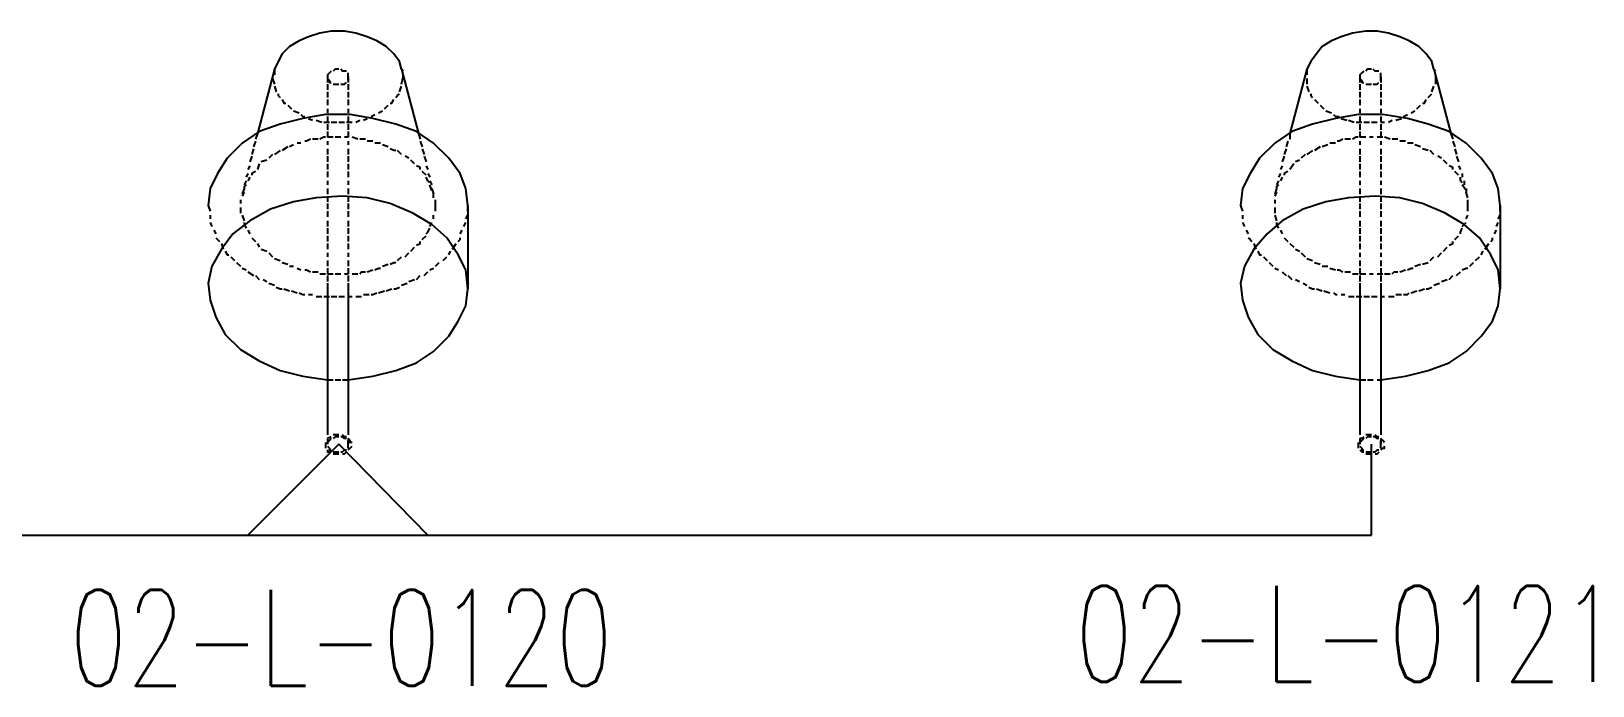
# Model space of a CAD drawing. Header units: inches. Extents: x 35 to 2894, y 23 to 617.
# Drawn here: x 1527.5 to 1600.8, y 511.6 to 542.3 of the extents above; entities that cross this region are included whole.
import ezdxf

# ---------------------------------------------------------------- set-up
doc = ezdxf.new("R2010")
doc.units = ezdxf.units.IN
doc.header["$MEASUREMENT"] = 0
doc.layers.add('Layer 1', color=7, linetype='Continuous')
doc.layers.add('LGT1', color=7, linetype='Continuous')
doc.styles.add('HZTXT', font='simplexs.shx', dxfattribs={"width": 0.7, "bigfont": 'hztxt.shx'})

msp = doc.modelspace()

# ---------------------------------------------------------------- linework, layer by layer
at = {"layer": 'Layer 1', "color": 1, "lineweight": -3}
for points in [[(1544.9, 540.507), (1544.811, 540.862), (1544.544, 541.218), (1544.188, 541.574), (1543.744, 541.841), (1543.299, 542.019), (1542.765, 542.196), (1542.231, 542.285), (1541.609, 542.285), (1541.075, 542.196), (1540.541, 542.019), (1540.096, 541.841), (1539.652, 541.574), (1539.295, 541.218), (1539.117, 540.862), (1538.94, 540.507)], [(1593.384, 540.507), (1593.295, 540.862), (1593.029, 541.218), (1592.673, 541.574), (1592.228, 541.841), (1591.783, 542.019), (1591.249, 542.196), (1590.716, 542.285), (1590.182, 542.285), (1589.559, 542.196), (1589.025, 542.019), (1588.581, 541.841), (1588.136, 541.574), (1587.869, 541.218), (1587.602, 540.862), (1587.424, 540.507)], [(1538.94, 540.507), (1538.139, 537.482), (1538.05, 537.215)], [(1538.94, 540.507), (1538.94, 540.239)], [(1541.964, 540.507), (1541.787, 540.507), (1541.698, 540.418)], [(1542.32, 540.418), (1542.142, 540.418), (1542.053, 540.507)], [(1544.989, 540.418), (1544.9, 540.507)], [(1544.9, 540.507), (1545.7, 537.482), (1545.789, 537.215)], [(1587.424, 540.507), (1586.623, 537.482), (1586.623, 537.215)], [(1587.424, 540.507), (1587.424, 540.239)], [(1590.449, 540.507), (1590.271, 540.507), (1590.182, 540.418)], [(1590.805, 540.418), (1590.627, 540.418), (1590.538, 540.507)], [(1593.474, 540.418), (1593.384, 540.507)], [(1593.384, 540.507), (1594.185, 537.482), (1594.274, 537.215)], [(1538.851, 540.061), (1538.94, 539.795)], [(1538.94, 539.706), (1539.028, 539.439)], [(1541.609, 540.418), (1541.519, 540.328), (1541.43, 540.239), (1541.43, 540.15)], [(1541.43, 540.15), (1541.43, 539.883)], [(1541.43, 540.061), (1541.519, 539.972), (1541.519, 539.883), (1541.609, 539.883)], [(1541.43, 539.795), (1541.43, 539.528)], [(1541.698, 539.795), (1541.964, 539.795)], [(1542.053, 539.795), (1542.231, 539.795), (1542.32, 539.883)], [(1542.409, 540.15), (1542.409, 540.328)], [(1542.409, 539.972), (1542.409, 540.15)], [(1542.409, 540.15), (1542.409, 539.883)], [(1542.409, 539.795), (1542.409, 539.528)], [(1544.811, 539.439), (1544.9, 539.706)], [(1544.9, 539.795), (1544.989, 540.15)], [(1544.989, 540.15), (1544.989, 540.239)], [(1587.424, 540.061), (1587.424, 539.795)], [(1587.424, 539.706), (1587.513, 539.439)], [(1590.093, 540.418), (1590.004, 540.328), (1589.915, 540.239), (1589.915, 540.15)], [(1589.915, 540.15), (1589.915, 539.883)], [(1589.915, 540.061), (1590.004, 539.972), (1590.004, 539.883), (1590.093, 539.883)], [(1589.915, 539.795), (1589.915, 539.528)], [(1590.182, 539.795), (1590.449, 539.795)], [(1590.538, 539.795), (1590.716, 539.795), (1590.805, 539.883)], [(1590.893, 540.15), (1590.893, 540.328)], [(1590.893, 539.972), (1590.893, 540.15)], [(1590.893, 540.15), (1590.893, 539.883)], [(1590.893, 539.795), (1590.893, 539.528)], [(1593.295, 539.439), (1593.384, 539.706)], [(1593.474, 540.15), (1593.474, 540.239)], [(1593.474, 539.795), (1593.474, 540.15)], [(1539.117, 539.35), (1539.117, 539.261), (1539.206, 539.172)], [(1539.295, 539.083), (1539.384, 538.905), (1539.473, 538.905)], [(1541.43, 539.439), (1541.43, 539.172)], [(1541.43, 539.083), (1541.43, 538.816)], [(1542.409, 539.439), (1542.409, 539.172)], [(1542.409, 539.083), (1542.409, 538.816)], [(1544.366, 538.905), (1544.455, 538.905), (1544.544, 539.083)], [(1544.633, 539.172), (1544.722, 539.261), (1544.811, 539.35)], [(1587.602, 539.35), (1587.602, 539.261), (1587.691, 539.172)], [(1587.78, 539.083), (1587.958, 538.905)], [(1589.915, 539.439), (1589.915, 539.172)], [(1589.915, 539.083), (1589.915, 538.816)], [(1590.893, 539.439), (1590.893, 539.172)], [(1590.893, 539.083), (1590.893, 538.816)], [(1592.851, 538.905), (1592.94, 538.905), (1593.029, 539.083)], [(1593.117, 539.172), (1593.206, 539.261), (1593.295, 539.35)], [(1548.014, 533.834), (1548.014, 534.101), (1547.924, 534.902), (1547.658, 535.613), (1547.124, 536.325), (1546.412, 537.037), (1545.612, 537.571), (1544.633, 537.926), (1543.565, 538.193), (1542.498, 538.371), (1541.341, 538.371), (1540.274, 538.193), (1539.206, 537.926), (1538.228, 537.571), (1537.428, 537.037), (1536.716, 536.325), (1536.271, 535.613), (1535.915, 534.902), (1535.826, 534.101)], [(1539.563, 538.816), (1539.74, 538.638)], [(1539.829, 538.549), (1540.096, 538.46)], [(1540.185, 538.371), (1540.274, 538.283), (1540.363, 538.283)], [(1541.43, 538.638), (1541.43, 538.46)], [(1541.43, 538.283), (1541.43, 538.015)], [(1542.409, 538.638), (1542.409, 538.46)], [(1542.409, 538.283), (1542.409, 538.015)], [(1543.476, 538.283), (1543.654, 538.371)], [(1543.833, 538.46), (1544.011, 538.549)], [(1544.1, 538.638), (1544.277, 538.816)], [(1596.498, 533.834), (1596.498, 534.101), (1596.409, 534.902), (1596.142, 535.613), (1595.609, 536.325), (1594.897, 537.037), (1594.096, 537.571), (1593.117, 537.926), (1592.139, 538.193), (1590.982, 538.371), (1589.826, 538.371), (1588.758, 538.193), (1587.691, 537.926), (1586.712, 537.571), (1585.912, 537.037), (1585.2, 536.325), (1584.755, 535.613), (1584.399, 534.902), (1584.31, 534.101)], [(1588.047, 538.816), (1588.225, 538.638)], [(1588.314, 538.549), (1588.581, 538.46)], [(1588.669, 538.371), (1588.758, 538.283), (1588.936, 538.283)], [(1589.915, 538.638), (1589.915, 538.46)], [(1589.915, 538.283), (1589.915, 538.015)], [(1590.893, 538.638), (1590.893, 538.46)], [(1590.893, 538.283), (1590.893, 538.015)], [(1591.961, 538.283), (1592.139, 538.371)], [(1592.317, 538.46), (1592.495, 538.549)], [(1592.584, 538.638), (1592.762, 538.816)], [(1540.541, 538.193), (1540.719, 538.104)], [(1540.897, 538.104), (1541.164, 538.015)], [(1541.252, 538.015), (1541.519, 538.015)], [(1541.43, 537.926), (1541.43, 537.659)], [(1541.43, 537.571), (1541.43, 537.304)], [(1541.609, 538.015), (1541.876, 538.015)], [(1541.964, 538.015), (1542.231, 538.015)], [(1542.32, 538.015), (1542.587, 538.015)], [(1542.409, 537.926), (1542.409, 537.659)], [(1542.409, 537.571), (1542.409, 537.304)], [(1542.765, 538.015), (1542.943, 538.104)], [(1543.121, 538.104), (1543.299, 538.193)], [(1589.025, 538.193), (1589.293, 538.104)], [(1589.382, 538.104), (1589.648, 538.015)], [(1589.737, 538.015), (1590.004, 538.015)], [(1589.915, 537.926), (1589.915, 537.659)], [(1589.915, 537.571), (1589.915, 537.304)], [(1590.093, 538.015), (1590.36, 538.015)], [(1590.449, 538.015), (1590.716, 538.015)], [(1590.893, 538.015), (1591.071, 538.015)], [(1590.893, 537.926), (1590.893, 537.659)], [(1590.893, 537.571), (1590.893, 537.304)], [(1591.249, 538.015), (1591.428, 538.104)], [(1591.606, 538.104), (1591.872, 538.193)], [(1537.961, 536.77), (1537.872, 536.503)], [(1538.05, 537.126), (1537.961, 536.859)], [(1539.563, 536.859), (1539.295, 536.681)], [(1539.829, 536.947), (1539.652, 536.859)], [(1540.185, 537.037), (1540.007, 537.037)], [(1540.63, 537.215), (1540.452, 537.126), (1540.363, 537.126)], [(1540.986, 537.215), (1540.719, 537.215)], [(1541.341, 537.304), (1541.252, 537.304), (1541.075, 537.215)], [(1541.698, 537.304), (1541.43, 537.304)], [(1541.43, 537.126), (1541.43, 536.947)], [(1541.43, 536.77), (1541.43, 536.503)], [(1542.053, 537.304), (1541.787, 537.304)], [(1542.409, 537.304), (1542.231, 537.304)], [(1542.409, 537.126), (1542.409, 536.947)], [(1542.409, 536.77), (1542.409, 536.503)], [(1542.854, 537.215), (1542.587, 537.304)], [(1543.21, 537.215), (1542.943, 537.215)], [(1543.565, 537.126), (1543.299, 537.126)], [(1543.922, 537.037), (1543.654, 537.037)], [(1544.277, 536.859), (1544.011, 536.947)], [(1544.633, 536.681), (1544.544, 536.681), (1544.366, 536.77)], [(1545.789, 537.126), (1545.879, 536.859)], [(1545.879, 536.77), (1545.968, 536.503)], [(1586.445, 536.77), (1586.357, 536.503)], [(1586.534, 537.126), (1586.445, 536.859)], [(1588.047, 536.859), (1587.78, 536.681)], [(1588.403, 536.947), (1588.136, 536.859)], [(1588.758, 537.037), (1588.492, 537.037)], [(1589.114, 537.215), (1588.936, 537.126), (1588.847, 537.126)], [(1589.47, 537.215), (1589.204, 537.215)], [(1589.826, 537.304), (1589.737, 537.304), (1589.559, 537.215)], [(1590.182, 537.304), (1589.915, 537.304)], [(1589.915, 537.126), (1589.915, 536.947)], [(1589.915, 536.77), (1589.915, 536.503)], [(1590.538, 537.304), (1590.36, 537.304)], [(1590.982, 537.304), (1590.716, 537.304)], [(1590.893, 537.126), (1590.893, 536.947)], [(1590.893, 536.77), (1590.893, 536.503)], [(1591.339, 537.215), (1591.071, 537.304)], [(1591.694, 537.215), (1591.428, 537.215)], [(1592.05, 537.126), (1591.783, 537.126)], [(1592.406, 537.037), (1592.139, 537.037)], [(1592.762, 536.859), (1592.495, 536.947)], [(1593.117, 536.681), (1592.851, 536.77)], [(1594.274, 537.126), (1594.363, 536.859)], [(1594.363, 536.77), (1594.452, 536.503)], [(1537.872, 536.414), (1537.783, 536.147)], [(1538.228, 536.058), (1538.139, 535.791)], [(1538.584, 536.236), (1538.317, 536.147)], [(1538.851, 536.503), (1538.673, 536.325)], [(1539.206, 536.681), (1538.94, 536.503)], [(1541.43, 536.414), (1541.43, 536.147)], [(1541.43, 536.058), (1541.43, 535.791)], [(1542.409, 536.414), (1542.409, 536.147)], [(1542.409, 536.058), (1542.409, 535.791)], [(1544.9, 536.503), (1544.722, 536.681)], [(1545.256, 536.325), (1545.078, 536.414)], [(1545.523, 536.058), (1545.345, 536.236)], [(1545.968, 536.414), (1546.057, 536.147)], [(1586.357, 536.414), (1586.268, 536.147)], [(1586.801, 536.058), (1586.623, 535.791)], [(1587.069, 536.236), (1586.89, 536.147)], [(1587.335, 536.503), (1587.158, 536.325)], [(1587.691, 536.681), (1587.424, 536.503)], [(1589.915, 536.414), (1589.915, 536.147)], [(1589.915, 536.058), (1589.915, 535.791)], [(1590.893, 536.414), (1590.893, 536.147)], [(1590.893, 536.058), (1590.893, 535.791)], [(1593.384, 536.503), (1593.206, 536.681)], [(1593.741, 536.325), (1593.563, 536.414)], [(1594.007, 536.058), (1593.83, 536.236)], [(1594.452, 536.414), (1594.541, 536.147)], [(1537.694, 535.613), (1537.605, 535.435)], [(1537.783, 535.969), (1537.694, 535.791)], [(1537.783, 535.435), (1537.694, 535.258)], [(1538.05, 535.702), (1537.872, 535.613), (1537.872, 535.524)], [(1541.43, 535.702), (1541.43, 535.435)], [(1542.409, 535.702), (1542.409, 535.435)], [(1545.789, 535.791), (1545.789, 535.88), (1545.612, 535.969)], [(1546.057, 535.524), (1545.879, 535.702)], [(1546.057, 535.969), (1546.146, 535.791)], [(1546.235, 535.169), (1546.146, 535.258), (1546.057, 535.435)], [(1546.146, 535.613), (1546.235, 535.435)], [(1586.179, 535.613), (1586.09, 535.435)], [(1586.268, 535.969), (1586.179, 535.791)], [(1586.268, 535.435), (1586.179, 535.258)], [(1586.534, 535.702), (1586.357, 535.613), (1586.357, 535.524)], [(1589.915, 535.702), (1589.915, 535.435)], [(1590.893, 535.702), (1590.893, 535.435)], [(1594.274, 535.791), (1594.274, 535.88), (1594.096, 535.969)], [(1594.541, 535.524), (1594.363, 535.702)], [(1594.541, 535.969), (1594.63, 535.791)], [(1594.719, 535.169), (1594.63, 535.258), (1594.63, 535.435)], [(1594.719, 535.613), (1594.719, 535.435)], [(1537.516, 534.902), (1537.428, 534.635)], [(1537.516, 534.723), (1537.428, 534.546)], [(1537.605, 535.258), (1537.516, 535.08)], [(1537.605, 535.08), (1537.516, 534.991), (1537.516, 534.902)], [(1541.43, 535.258), (1541.43, 535.08)], [(1541.43, 534.902), (1541.43, 534.635)], [(1542.409, 535.258), (1542.409, 535.08)], [(1542.409, 534.902), (1542.409, 534.635)], [(1546.235, 535.258), (1546.324, 535.08)], [(1546.324, 534.812), (1546.235, 535.08)], [(1546.324, 534.902), (1546.412, 534.635)], [(1546.412, 534.457), (1546.412, 534.723)], [(1586.001, 534.902), (1585.912, 534.635)], [(1586.001, 534.723), (1585.912, 534.546)], [(1586.09, 535.258), (1586.001, 535.08)], [(1586.09, 535.08), (1586.001, 534.991), (1586.001, 534.902)], [(1589.915, 535.258), (1589.915, 535.08)], [(1589.915, 534.902), (1589.915, 534.635)], [(1590.893, 535.258), (1590.893, 535.08)], [(1590.893, 534.902), (1590.893, 534.635)], [(1594.897, 534.812), (1594.719, 535.08)], [(1594.808, 535.258), (1594.808, 535.08)], [(1594.897, 534.902), (1594.897, 534.635)], [(1594.986, 534.457), (1594.897, 534.723)], [(1548.014, 530.187), (1547.924, 531.076), (1547.569, 531.788), (1547.035, 532.588), (1546.324, 533.211), (1545.434, 533.745), (1544.366, 534.19), (1543.299, 534.457), (1542.142, 534.546), (1540.897, 534.457), (1539.829, 534.279), (1538.762, 533.923), (1537.783, 533.389), (1536.982, 532.767), (1536.449, 532.055), (1536.004, 531.254), (1535.826, 530.453), (1535.915, 529.653), (1536.182, 528.852), (1536.627, 528.051), (1537.338, 527.34), (1538.228, 526.806), (1539.206, 526.361), (1540.274, 526.094), (1541.43, 525.916)], [(1535.826, 534.101), (1535.915, 533.834)], [(1537.338, 534.368), (1537.338, 534.19)], [(1537.338, 534.012), (1537.338, 533.745)], [(1541.43, 534.546), (1541.43, 534.279)], [(1541.43, 534.19), (1541.43, 533.923)], [(1541.43, 533.834), (1541.43, 533.567)], [(1542.409, 534.546), (1542.409, 534.279)], [(1542.409, 534.19), (1542.409, 533.923)], [(1542.409, 533.834), (1542.409, 533.567)], [(1546.501, 534.101), (1546.501, 534.368)], [(1546.501, 533.834), (1546.501, 534.101)], [(1548.014, 534.101), (1548.014, 530.187)], [(1596.498, 530.187), (1596.409, 531.076), (1596.054, 531.788), (1595.52, 532.588), (1594.808, 533.211), (1593.918, 533.745), (1592.851, 534.19), (1591.783, 534.457), (1590.627, 534.546), (1589.382, 534.457), (1588.314, 534.279), (1587.246, 533.923), (1586.268, 533.389), (1585.556, 532.767), (1584.934, 532.055), (1584.488, 531.254), (1584.31, 530.453), (1584.399, 529.653), (1584.666, 528.852), (1585.111, 528.051), (1585.823, 527.34), (1586.712, 526.806), (1587.691, 526.361), (1588.758, 526.094), (1589.915, 525.916)], [(1584.31, 534.101), (1584.399, 533.834)], [(1585.912, 534.368), (1585.912, 534.19)], [(1585.912, 534.012), (1585.912, 533.745)], [(1589.915, 534.546), (1589.915, 534.279)], [(1589.915, 534.19), (1589.915, 533.923)], [(1589.915, 533.834), (1589.915, 533.567)], [(1590.893, 534.546), (1590.893, 534.279)], [(1590.893, 534.19), (1590.893, 533.923)], [(1590.893, 533.834), (1590.893, 533.567)], [(1594.986, 534.101), (1594.986, 534.368)], [(1594.986, 533.834), (1594.986, 534.101)], [(1596.498, 534.101), (1596.498, 530.187)], [(1535.915, 533.656), (1535.915, 533.478)], [(1535.915, 533.3), (1536.004, 533.123)], [(1537.428, 533.656), (1537.516, 533.389)], [(1537.516, 533.3), (1537.516, 533.211), (1537.605, 533.034)], [(1541.43, 533.389), (1541.43, 533.123)], [(1542.409, 533.389), (1542.409, 533.123)], [(1546.235, 533.123), (1546.324, 533.3)], [(1546.412, 533.478), (1546.412, 533.656)], [(1547.836, 533.123), (1547.924, 533.3)], [(1547.924, 533.478), (1548.014, 533.656)], [(1584.399, 533.656), (1584.399, 533.478)], [(1584.399, 533.3), (1584.488, 533.123)], [(1585.912, 533.656), (1586.001, 533.389)], [(1586.001, 533.3), (1586.001, 533.211), (1586.09, 533.034)], [(1589.915, 533.389), (1589.915, 533.123)], [(1590.893, 533.389), (1590.893, 533.123)], [(1594.719, 533.123), (1594.897, 533.3)], [(1594.897, 533.478), (1594.986, 533.656)], [(1596.32, 533.123), (1596.409, 533.3)], [(1596.409, 533.478), (1596.498, 533.656)], [(1536.093, 532.945), (1536.182, 532.767)], [(1536.182, 532.588), (1536.271, 532.499), (1536.36, 532.411)], [(1537.694, 532.945), (1537.783, 532.767)], [(1537.872, 532.588), (1538.05, 532.411)], [(1541.43, 533.034), (1541.43, 532.767)], [(1541.43, 532.677), (1541.43, 532.411)], [(1542.409, 533.034), (1542.409, 532.767)], [(1542.409, 532.677), (1542.409, 532.411)], [(1545.612, 532.233), (1545.789, 532.322), (1545.789, 532.411)], [(1545.879, 532.499), (1546.057, 532.677)], [(1546.057, 532.767), (1546.146, 532.856), (1546.235, 533.034)], [(1547.569, 532.411), (1547.658, 532.499), (1547.658, 532.588)], [(1547.658, 532.767), (1547.747, 532.945)], [(1584.577, 532.945), (1584.666, 532.767)], [(1584.666, 532.588), (1584.755, 532.499), (1584.844, 532.411)], [(1586.179, 532.945), (1586.268, 532.767)], [(1586.357, 532.588), (1586.534, 532.411)], [(1589.915, 533.034), (1589.915, 532.767)], [(1589.915, 532.677), (1589.915, 532.411)], [(1590.893, 533.034), (1590.893, 532.767)], [(1590.893, 532.677), (1590.893, 532.411)], [(1594.096, 532.233), (1594.274, 532.322), (1594.274, 532.411)], [(1594.363, 532.499), (1594.541, 532.677)], [(1594.63, 532.767), (1594.63, 532.856), (1594.719, 533.034)], [(1596.054, 532.411), (1596.142, 532.499), (1596.142, 532.588)], [(1596.231, 532.767), (1596.32, 532.945)], [(1536.449, 532.322), (1536.538, 532.055)], [(1536.627, 531.966), (1536.716, 531.788), (1536.804, 531.788)], [(1536.893, 531.699), (1537.071, 531.521)], [(1538.139, 532.322), (1538.228, 532.144)], [(1538.317, 532.055), (1538.584, 531.966)], [(1538.673, 531.877), (1538.851, 531.699)], [(1541.43, 532.322), (1541.43, 532.055)], [(1541.43, 531.877), (1541.43, 531.699)], [(1542.409, 532.322), (1542.409, 532.055)], [(1542.409, 531.877), (1542.409, 531.699)], [(1544.722, 531.521), (1544.9, 531.699)], [(1545.078, 531.699), (1545.256, 531.877)], [(1545.345, 531.966), (1545.523, 532.144)], [(1546.857, 531.521), (1547.035, 531.699)], [(1547.124, 531.788), (1547.213, 531.966)], [(1547.302, 532.055), (1547.48, 532.322)], [(1584.934, 532.322), (1585.022, 532.055)], [(1585.111, 531.966), (1585.2, 531.788), (1585.289, 531.788)], [(1585.378, 531.699), (1585.556, 531.521)], [(1586.623, 532.322), (1586.801, 532.144)], [(1586.89, 532.055), (1587.069, 531.966)], [(1587.158, 531.877), (1587.335, 531.699)], [(1589.915, 532.322), (1589.915, 532.055)], [(1589.915, 531.877), (1589.915, 531.699)], [(1590.893, 532.322), (1590.893, 532.055)], [(1590.893, 531.877), (1590.893, 531.699)], [(1593.206, 531.521), (1593.384, 531.699)], [(1593.563, 531.699), (1593.741, 531.877)], [(1593.83, 531.966), (1594.007, 532.144)], [(1595.341, 531.521), (1595.52, 531.699)], [(1595.609, 531.788), (1595.698, 531.966)], [(1595.787, 532.055), (1595.965, 532.322)], [(1537.16, 531.432), (1537.338, 531.254)], [(1537.428, 531.165), (1537.605, 531.076)], [(1537.694, 530.987), (1537.961, 530.81)], [(1538.94, 531.61), (1539.206, 531.521)], [(1539.295, 531.432), (1539.563, 531.343)], [(1539.652, 531.254), (1539.829, 531.254)], [(1540.007, 531.165), (1540.185, 531.076)], [(1540.363, 531.076), (1540.452, 531.076), (1540.63, 530.987)], [(1540.719, 530.987), (1540.986, 530.987)], [(1541.075, 530.899), (1541.341, 530.899)], [(1541.43, 531.521), (1541.43, 531.254)], [(1541.43, 531.165), (1541.43, 530.899)], [(1541.43, 530.899), (1541.698, 530.899)], [(1541.787, 530.899), (1542.053, 530.899)], [(1542.231, 530.899), (1542.409, 530.899)], [(1542.409, 531.521), (1542.409, 531.254)], [(1542.409, 531.165), (1542.409, 530.899)], [(1542.587, 530.899), (1542.854, 530.899)], [(1542.943, 530.899), (1543.032, 530.987), (1543.21, 530.987)], [(1543.299, 530.987), (1543.565, 531.076)], [(1543.654, 531.076), (1543.833, 531.165), (1543.922, 531.165)], [(1544.011, 531.254), (1544.277, 531.343)], [(1544.366, 531.343), (1544.544, 531.432), (1544.633, 531.432)], [(1545.968, 530.81), (1546.146, 530.987)], [(1546.235, 531.076), (1546.412, 531.165)], [(1546.501, 531.254), (1546.679, 531.432)], [(1585.645, 531.432), (1585.823, 531.254)], [(1585.912, 531.165), (1586.09, 531.076)], [(1586.268, 530.987), (1586.445, 530.81)], [(1587.424, 531.61), (1587.691, 531.521)], [(1587.78, 531.432), (1588.047, 531.343)], [(1588.136, 531.254), (1588.403, 531.254)], [(1588.492, 531.165), (1588.758, 531.076)], [(1588.847, 531.076), (1588.936, 531.076), (1589.114, 530.987)], [(1589.204, 530.987), (1589.47, 530.987)], [(1589.559, 530.899), (1589.826, 530.899)], [(1589.915, 531.521), (1589.915, 531.254)], [(1589.915, 531.165), (1589.915, 530.899)], [(1589.915, 530.899), (1590.182, 530.899)], [(1590.36, 530.899), (1590.538, 530.899)], [(1590.716, 530.899), (1590.982, 530.899)], [(1590.893, 531.521), (1590.893, 531.254)], [(1590.893, 531.165), (1590.893, 530.899)], [(1591.071, 530.899), (1591.339, 530.899)], [(1591.428, 530.899), (1591.517, 530.987), (1591.694, 530.987)], [(1591.783, 530.987), (1592.05, 531.076)], [(1592.139, 531.076), (1592.317, 531.165), (1592.406, 531.165)], [(1592.495, 531.254), (1592.762, 531.343)], [(1592.851, 531.343), (1593.117, 531.432)], [(1594.452, 530.81), (1594.63, 530.987)], [(1594.719, 531.076), (1594.897, 531.165), (1594.986, 531.165)], [(1595.075, 531.254), (1595.253, 531.432)], [(1538.05, 530.81), (1538.228, 530.632)], [(1538.406, 530.632), (1538.584, 530.542)], [(1538.673, 530.453), (1538.94, 530.364)], [(1539.028, 530.275), (1539.206, 530.187), (1539.295, 530.187)], [(1539.384, 530.187), (1539.652, 530.098)], [(1541.43, 530.81), (1541.43, 530.542)], [(1541.43, 530.453), (1541.43, 523.337)], [(1542.409, 530.81), (1542.409, 530.542)], [(1542.409, 530.453), (1542.409, 523.337)], [(1542.409, 525.916), (1543.565, 526.094), (1544.633, 526.361), (1545.612, 526.717), (1546.412, 527.251), (1547.124, 527.963), (1547.569, 528.675), (1547.924, 529.386), (1548.014, 530.187)], [(1544.188, 530.098), (1544.455, 530.187)], [(1544.544, 530.187), (1544.633, 530.187), (1544.811, 530.275)], [(1544.9, 530.364), (1545.167, 530.453)], [(1545.256, 530.542), (1545.523, 530.632)], [(1545.612, 530.632), (1545.789, 530.81)], [(1586.534, 530.81), (1586.712, 530.632)], [(1586.89, 530.632), (1587.069, 530.542)], [(1587.246, 530.453), (1587.424, 530.364)], [(1587.513, 530.275), (1587.691, 530.187), (1587.78, 530.187)], [(1587.869, 530.187), (1588.136, 530.098)], [(1589.915, 530.81), (1589.915, 530.542)], [(1589.915, 530.453), (1589.915, 523.337)], [(1590.893, 530.81), (1590.893, 530.542)], [(1590.893, 530.453), (1590.893, 523.337)], [(1590.893, 525.916), (1592.05, 526.094), (1593.117, 526.361), (1594.096, 526.717), (1594.897, 527.251), (1595.609, 527.963), (1596.142, 528.675), (1596.409, 529.386), (1596.498, 530.187)], [(1592.673, 530.098), (1592.94, 530.187)], [(1593.029, 530.187), (1593.117, 530.187), (1593.295, 530.275)], [(1593.384, 530.364), (1593.652, 530.453)], [(1593.741, 530.542), (1594.007, 530.632)], [(1594.096, 530.632), (1594.274, 530.81)], [(1539.74, 530.098), (1540.007, 530.009)], [(1540.096, 530.009), (1540.274, 529.92), (1540.363, 529.92)], [(1540.541, 529.92), (1540.719, 529.92)], [(1540.897, 529.831), (1541.164, 529.831)], [(1541.252, 529.831), (1541.519, 529.831)], [(1541.609, 529.831), (1541.876, 529.831)], [(1541.964, 529.831), (1542.231, 529.831)], [(1542.409, 529.831), (1542.587, 529.831)], [(1542.765, 529.831), (1543.032, 529.831)], [(1543.121, 529.92), (1543.388, 529.92)], [(1543.476, 529.92), (1543.565, 529.92), (1543.744, 530.009)], [(1543.833, 530.009), (1544.1, 530.098)], [(1588.225, 530.098), (1588.492, 530.009)], [(1588.669, 530.009), (1588.758, 529.92), (1588.847, 529.92)], [(1589.025, 529.92), (1589.204, 529.92)], [(1589.382, 529.831), (1589.648, 529.831)], [(1589.737, 529.831), (1590.004, 529.831)], [(1590.093, 529.831), (1590.36, 529.831)], [(1590.449, 529.831), (1590.716, 529.831)], [(1590.893, 529.831), (1591.071, 529.831)], [(1591.249, 529.831), (1591.517, 529.831)], [(1591.606, 529.92), (1591.872, 529.92)], [(1591.961, 529.92), (1592.139, 529.92), (1592.228, 530.009)], [(1592.317, 530.009), (1592.584, 530.098)], [(1541.43, 525.916), (1541.698, 525.916)], [(1541.787, 525.916), (1542.053, 525.916)], [(1542.142, 525.916), (1542.409, 525.916)], [(1589.915, 525.916), (1590.182, 525.916)], [(1590.271, 525.916), (1590.538, 525.916)], [(1590.716, 525.916), (1590.893, 525.916)], [(1541.341, 522.981), (1541.341, 522.891)], [(1541.341, 522.981), (1541.341, 522.891)], [(1541.341, 522.891), (1541.341, 522.714)], [(1541.341, 522.891), (1541.341, 522.714)], [(1541.609, 523.248), (1541.43, 523.159)], [(1541.609, 523.248), (1541.43, 523.159)], [(1541.609, 523.159), (1541.519, 523.07), (1541.43, 522.981)], [(1541.43, 523.159), (1541.43, 522.891)], [(1541.964, 523.337), (1541.698, 523.337)], [(1541.964, 523.337), (1541.698, 523.337)], [(1541.964, 523.248), (1541.787, 523.248), (1541.698, 523.159)], [(1542.32, 523.159), (1542.231, 523.159), (1542.142, 523.248), (1542.053, 523.248)], [(1542.32, 523.248), (1542.231, 523.248), (1542.142, 523.337)], [(1542.32, 523.248), (1542.231, 523.248), (1542.142, 523.337)], [(1542.587, 522.981), (1542.498, 522.981), (1542.498, 523.07), (1542.409, 523.159)], [(1542.409, 523.159), (1542.409, 522.891)], [(1542.587, 522.981), (1542.498, 522.981), (1542.498, 523.07), (1542.409, 523.159)], [(1542.409, 522.891), (1542.409, 523.07)], [(1542.409, 522.714), (1542.409, 522.891)], [(1589.826, 522.981), (1589.826, 522.891)], [(1589.826, 522.981), (1589.826, 522.891)], [(1589.826, 522.891), (1589.826, 522.714)], [(1589.826, 522.891), (1589.826, 522.714)], [(1590.093, 523.248), (1590.004, 523.159), (1589.915, 523.159)], [(1590.093, 523.248), (1590.004, 523.159), (1589.915, 523.159)], [(1590.093, 523.159), (1590.004, 523.07), (1589.915, 522.981)], [(1589.915, 523.159), (1589.915, 522.891)], [(1590.449, 523.337), (1590.182, 523.337)], [(1590.449, 523.337), (1590.182, 523.337)], [(1590.449, 523.248), (1590.271, 523.248), (1590.182, 523.159)], [(1590.805, 523.159), (1590.716, 523.159), (1590.627, 523.248), (1590.538, 523.248)], [(1590.805, 523.248), (1590.716, 523.248), (1590.627, 523.337)], [(1590.805, 523.248), (1590.716, 523.248), (1590.627, 523.337)], [(1591.071, 522.981), (1590.982, 523.07), (1590.893, 523.159)], [(1590.893, 523.159), (1590.893, 522.891)], [(1591.071, 522.981), (1590.982, 523.07), (1590.893, 523.159)], [(1590.893, 522.891), (1590.893, 523.07)], [(1590.893, 522.714), (1590.893, 522.891)], [(1541.43, 522.802), (1541.519, 522.714), (1541.519, 522.625), (1541.609, 522.625)], [(1541.43, 522.625), (1541.43, 522.536), (1541.609, 522.536)], [(1541.43, 522.625), (1541.43, 522.536), (1541.609, 522.536)], [(1541.698, 522.536), (1541.964, 522.536)], [(1541.698, 522.447), (1541.964, 522.447)], [(1541.698, 522.447), (1541.964, 522.447)], [(1542.053, 522.536), (1542.142, 522.536), (1542.231, 522.625), (1542.32, 522.625)], [(1542.142, 522.447), (1542.231, 522.447), (1542.32, 522.536)], [(1542.142, 522.447), (1542.231, 522.447), (1542.32, 522.536)], [(1542.409, 522.625), (1542.498, 522.714), (1542.587, 522.802)], [(1542.409, 522.625), (1542.498, 522.714), (1542.587, 522.802)], [(1589.915, 522.802), (1590.004, 522.714), (1590.004, 522.625), (1590.093, 522.625)], [(1589.915, 522.625), (1590.004, 522.536), (1590.093, 522.536)], [(1589.915, 522.625), (1590.004, 522.536), (1590.093, 522.536)], [(1590.182, 522.536), (1590.449, 522.536)], [(1590.182, 522.447), (1590.449, 522.447)], [(1590.182, 522.447), (1590.449, 522.447)], [(1590.538, 522.536), (1590.627, 522.536), (1590.716, 522.625), (1590.805, 522.625)], [(1590.627, 522.447), (1590.716, 522.447), (1590.805, 522.536)], [(1590.627, 522.447), (1590.716, 522.447), (1590.805, 522.536)], [(1590.893, 522.625), (1590.982, 522.714), (1591.071, 522.714), (1591.071, 522.802)], [(1590.893, 522.625), (1590.982, 522.714), (1591.071, 522.714), (1591.071, 522.802)]]:
    msp.add_lwpolyline(points, dxfattribs=at)
at = {"layer": 'Layer 1', "lineweight": -3}
for points in [[(1546.146, 518.621), (1541.964, 522.891), (1537.694, 518.621), (1546.146, 518.621)], [(1590.449, 518.621), (1590.449, 522.891)], [(1509.938, 518.621), (1537.694, 518.621)], [(1546.146, 518.621), (1590.449, 518.621)]]:
    msp.add_lwpolyline(points, dxfattribs=at)

# ---------------------------------------------------------------- texts
at = {"layer": 'LGT1', "lineweight": -3, "style": 'HZTXT', "width": 0.7}
for s, p in [('02-L-0121', (1576.546, 511.737)), ('02-L-0120', (1529.32, 511.552))]:
    msp.add_text(s, height=4.5, dxfattribs=at).set_placement(p)

doc.saveas('drawing.dxf')
